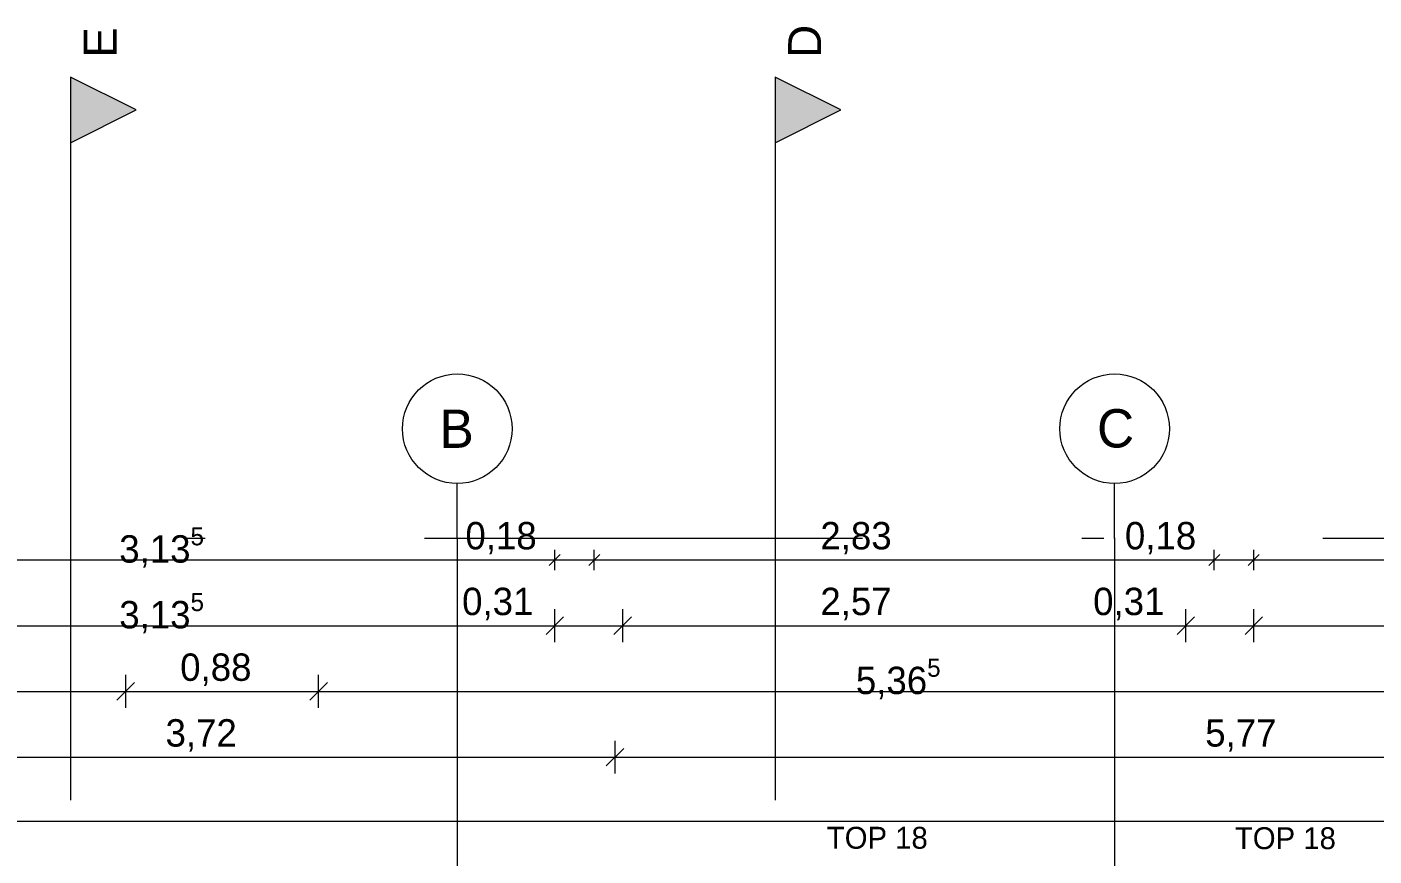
# Model space of a CAD drawing. Header units: metres. Extents: x -3 to 171, y -23 to 41.
# Drawn here: x 1.04 to 7.18, y 1.55 to 5.33 of the extents above; entities that cross this region are included whole.
import ezdxf

# ---------------------------------------------------------------- set-up
doc = ezdxf.new("R2010")
doc.units = ezdxf.units.M
doc.header["$MEASUREMENT"] = 0
doc.linetypes.add('Achse', pattern=[0.004, 0.002, -0.001, 0, -0.001])
doc.linetypes.add('Schnittlinie', pattern=[0.006, 0.003, -0.0015, 0, -0.0015])
for name, color, linetype in [('4._1.DG PP STG1_1_000 Achsraster', 7, 'Continuous'), ('4._1.DG PP STG1_1_810 Raum', 7, 'Continuous'), ('4._1.DG PP STG1_1_851 Marker Schnitt', 7, 'Continuous'), ('4._1.DG PP STG1_1_950 Polierplan Bemaßung', 7, 'Continuous')]:
    doc.layers.add(name, color=color, linetype=linetype)
doc.styles.add('ERSTELLTER_STIL_1', font='arial.ttf')
doc.styles.add('ERSTELLTER_STIL_2', font='')
doc.styles.get('ERSTELLTER_STIL_2').set_extended_font_data('Eurostile')

msp = doc.modelspace()

# ---------------------------------------------------------------- hatches: boundary and pattern name
at = {"layer": '4._1.DG PP STG1_1_851 Marker Schnitt', "linetype": 'Continuous', "lineweight": 0, "true_color": 0x000000}
for points in [[(1.235, 5.105), (1.235, 4.805), (1.535, 4.955)], [(4.45, 5.105), (4.45, 4.805), (4.75, 4.955)]]:
    msp.add_hatch(color=18, dxfattribs=at).paths.add_polyline_path(points)

# ---------------------------------------------------------------- linework, layer by layer
at = {"layer": '4._1.DG PP STG1_1_000 Achsraster', "color": 5, "linetype": 'Achse', "lineweight": 0, "ltscale": 1000}
for p, q in [((3, 3), (3, 3.25)), ((6, 3), (6, 3.25)), ((-1.25, 3), (21, 3)), ((3, 3), (3, -22.5231)), ((6, 3), (6, -22.5231))]:
    msp.add_line(p, q, dxfattribs=at)
at = {"layer": '4._1.DG PP STG1_1_000 Achsraster', "color": 5, "linetype": 'Continuous', "lineweight": 0, "ltscale": 1000}
for centre in [(3, 3.5), (6, 3.5)]:
    msp.add_circle(centre, 0.25, dxfattribs=at)
at = {"layer": '4._1.DG PP STG1_1_000 Achsraster', "color": 5, "linetype": 'Achse', "lineweight": 0, "ltscale": 1000}
for p in [(3, 3), (3, 3), (6, 3), (6, 3)]:
    msp.add_point(p, dxfattribs=at)
at = {"layer": '4._1.DG PP STG1_1_851 Marker Schnitt', "color": 7, "linetype": 'Schnittlinie', "lineweight": 13, "ltscale": 1000}
for p, q in [((1.235, 4.805), (1.235, -18.6375)), ((4.45, 4.805), (4.45, -18.475))]:
    msp.add_line(p, q, dxfattribs=at)
at = {"layer": '4._1.DG PP STG1_1_851 Marker Schnitt', "color": 7, "linetype": 'Continuous', "lineweight": 13, "ltscale": 1000, "flags": 128}
for points in [[(1.235, 5.105), (1.235, 4.805), (1.535, 4.955)], [(4.45, 5.105), (4.45, 4.805), (4.75, 4.955)]]:
    msp.add_lwpolyline(points, close=True, dxfattribs=at)
at = {"layer": '4._1.DG PP STG1_1_950 Polierplan Bemaßung', "color": 76, "linetype": 'Continuous', "lineweight": 13, "ltscale": 1000, "true_color": 0x3f7f02}
for p, q in [((0.3111, 2.9011), (3.445, 2.9011)), ((3.47, 2.9261), (3.42, 2.8761)), ((3.445, 2.8542), (3.445, 2.9479)), ((3.445, 2.9011), (3.625, 2.9011)), ((3.65, 2.9261), (3.6, 2.8761)), ((3.625, 2.8542), (3.625, 2.9479)), ((3.625, 2.9011), (6.455, 2.9011)), ((6.48, 2.9261), (6.43, 2.8761)), ((6.455, 2.8542), (6.455, 2.9479)), ((6.455, 2.9011), (6.635, 2.9011)), ((6.66, 2.9261), (6.61, 2.8761)), ((6.635, 2.8542), (6.635, 2.9479)), ((6.635, 2.9011), (9.37, 2.9011))]:
    msp.add_line(p, q, dxfattribs=at)
at = {"layer": '4._1.DG PP STG1_1_950 Polierplan Bemaßung', "color": 6, "linetype": 'Continuous', "lineweight": 13, "ltscale": 1000, "true_color": 0xfb02fe}
for p, q in [((3.445, 2.5261), (3.445, 2.6761)), ((3.755, 2.5261), (3.755, 2.6761)), ((6.325, 2.5261), (6.325, 2.6761)), ((6.635, 2.5261), (6.635, 2.6761)), ((0.3111, 2.6011), (3.445, 2.6011)), ((3.485, 2.6411), (3.405, 2.5611)), ((3.445, 2.6011), (3.755, 2.6011)), ((3.795, 2.6411), (3.715, 2.5611)), ((3.755, 2.6011), (6.325, 2.6011)), ((6.365, 2.6411), (6.285, 2.5611)), ((6.325, 2.6011), (6.635, 2.6011)), ((6.675, 2.6411), (6.595, 2.5611)), ((6.635, 2.6011), (9.37, 2.6011)), ((1.5269, 2.3411), (1.4469, 2.2611)), ((1.4869, 2.2261), (1.4869, 2.3761)), ((2.4069, 2.3411), (2.3269, 2.2611)), ((2.3669, 2.2261), (2.3669, 2.3761)), ((0, 2.3011), (1.4869, 2.3011)), ((1.4869, 2.3011), (2.3669, 2.3011)), ((2.3669, 2.3011), (7.73, 2.3011)), ((3.76, 2.0411), (3.68, 1.9611)), ((3.72, 1.9261), (3.72, 2.0761)), ((0, 2.0011), (3.72, 2.0011)), ((3.72, 2.0011), (9.49, 2.0011))]:
    msp.add_line(p, q, dxfattribs=at)
at = {"layer": '4._1.DG PP STG1_1_950 Polierplan Bemaßung', "color": 1, "linetype": 'Continuous', "lineweight": 13, "ltscale": 1000, "true_color": 0xfb0106}
msp.add_line((0, 1.7084), (18.985, 1.7084), dxfattribs=at)

# ---------------------------------------------------------------- texts
at = {"layer": '4._1.DG PP STG1_1_000 Achsraster', "color": 5, "linetype": 'Continuous', "lineweight": 0, "char_height": 0.175, "attachment_point": 1, "style": 'ERSTELLTER_STIL_2'}
for s, insert in [('\\A1;{\\pql;\\pt0;\\fEurostile|b0|i0|c0|p0;\\W1.000000;B}', (2.9191, 3.5875)), ('\\A1;{\\pql;\\pt0;\\fEurostile|b0|i0|c0|p0;\\W1.000000;C}', (5.9199, 3.5893))]:
    msp.add_mtext(s, dxfattribs=dict(at, insert=insert))
at = {"layer": '4._1.DG PP STG1_1_810 Raum', "color": 7, "linetype": 'Continuous', "lineweight": 13, "char_height": 0.1, "attachment_point": 1, "style": 'ERSTELLTER_STIL_2'}
for insert in [(4.6864, 1.6832), (6.5489, 1.6813)]:
    msp.add_mtext('\\A1;{\\pql;\\pt0;\\fEurostile|b0|i0|c0|p0;\\W1.000000;TOP 18}', dxfattribs=dict(at, insert=insert))
at = {"layer": '4._1.DG PP STG1_1_851 Marker Schnitt', "color": 7, "linetype": 'Continuous', "lineweight": 13, "char_height": 0.15, "attachment_point": 9, "rotation": 90, "style": 'ERSTELLTER_STIL_1'}
for s, insert in [('\\A1;{\\pqr;\\pt0;\\fArial|b0|i0|c0|p0;\\W1.000000;E}', (1.445, 5.3322)), ('\\A1;{\\pqr;\\pt0;\\fArial|b0|i0|c0|p0;\\W1.000000;D}', (4.66, 5.3436))]:
    msp.add_mtext(s, dxfattribs=dict(at, insert=insert))
at = {"layer": '4._1.DG PP STG1_1_950 Polierplan Bemaßung', "color": 76, "linetype": 'Continuous', "lineweight": 13, "true_color": 0x3f7f02, "char_height": 0.125, "width": 0.382966, "attachment_point": 7, "style": 'ERSTELLTER_STIL_2'}
for s, insert in [('\\A1;{\\pql;\\fEurostile|b0|i0|c0|p0;\\W1.000000;0,18}', (3.037, 2.9261)), ('\\A1;{\\pql;\\fEurostile|b0|i0|c0|p0;\\W1.000000;2,83}', (4.657, 2.9261)), ('\\A1;{\\pql;\\fEurostile|b0|i0|c0|p0;\\W1.000000;0,18}', (6.047, 2.9261))]:
    msp.add_mtext(s, dxfattribs=dict(at, insert=insert))
at = {"layer": '4._1.DG PP STG1_1_950 Polierplan Bemaßung', "color": 76, "linetype": 'Continuous', "lineweight": 13, "true_color": 0x3f7f02, "insert": (1.4572, 2.8524), "char_height": 0.125, "attachment_point": 7, "style": 'ERSTELLTER_STIL_2'}
msp.add_mtext('\\A1;{\\pql;\\fEurostile|b0|i0|c0|p0;\\W1.000000;3,13\\fEurostile|b0|i0|c0|p0;\\W1.000000;\\A1{\\H.66x;\\S5^  ;}}', dxfattribs=at)
at = {"layer": '4._1.DG PP STG1_1_950 Polierplan Bemaßung', "color": 6, "linetype": 'Continuous', "lineweight": 13, "true_color": 0xfb02fe, "char_height": 0.125, "width": 0.382966, "attachment_point": 7, "style": 'ERSTELLTER_STIL_2'}
for s, insert in [('\\A1;{\\pql;\\fEurostile|b0|i0|c0|p0;\\W1.000000;0,31}', (3.022, 2.6261)), ('\\A1;{\\pql;\\fEurostile|b0|i0|c0|p0;\\W1.000000;2,57}', (4.657, 2.6261)), ('\\A1;{\\pql;\\fEurostile|b0|i0|c0|p0;\\W1.000000;0,31}', (5.902, 2.6261)), ('\\A1;{\\pql;\\fEurostile|b0|i0|c0|p0;\\W1.000000;0,88}', (1.7354, 2.3261)), ('\\A1;{\\pql;\\fEurostile|b0|i0|c0|p0;\\W1.000000;3,72}', (1.6685, 2.0261)), ('\\A1;{\\pql;\\fEurostile|b0|i0|c0|p0;\\W1.000000;5,77}', (6.4135, 2.0261))]:
    msp.add_mtext(s, dxfattribs=dict(at, insert=insert))
at = {"layer": '4._1.DG PP STG1_1_950 Polierplan Bemaßung', "color": 6, "linetype": 'Continuous', "lineweight": 13, "true_color": 0xfb02fe, "char_height": 0.125, "attachment_point": 7, "style": 'ERSTELLTER_STIL_2'}
for s, insert in [('\\A1;{\\pql;\\fEurostile|b0|i0|c0|p0;\\W1.000000;3,13\\fEurostile|b0|i0|c0|p0;\\W1.000000;\\A1{\\H.66x;\\S5^  ;}}', (1.4572, 2.5524)), ('\\A1;{\\pql;\\fEurostile|b0|i0|c0|p0;\\W1.000000;5,36\\fEurostile|b0|i0|c0|p0;\\W1.000000;\\A1{\\H.66x;\\S5^  ;}}', (4.819, 2.2524))]:
    msp.add_mtext(s, dxfattribs=dict(at, insert=insert))

doc.saveas('drawing.dxf')
